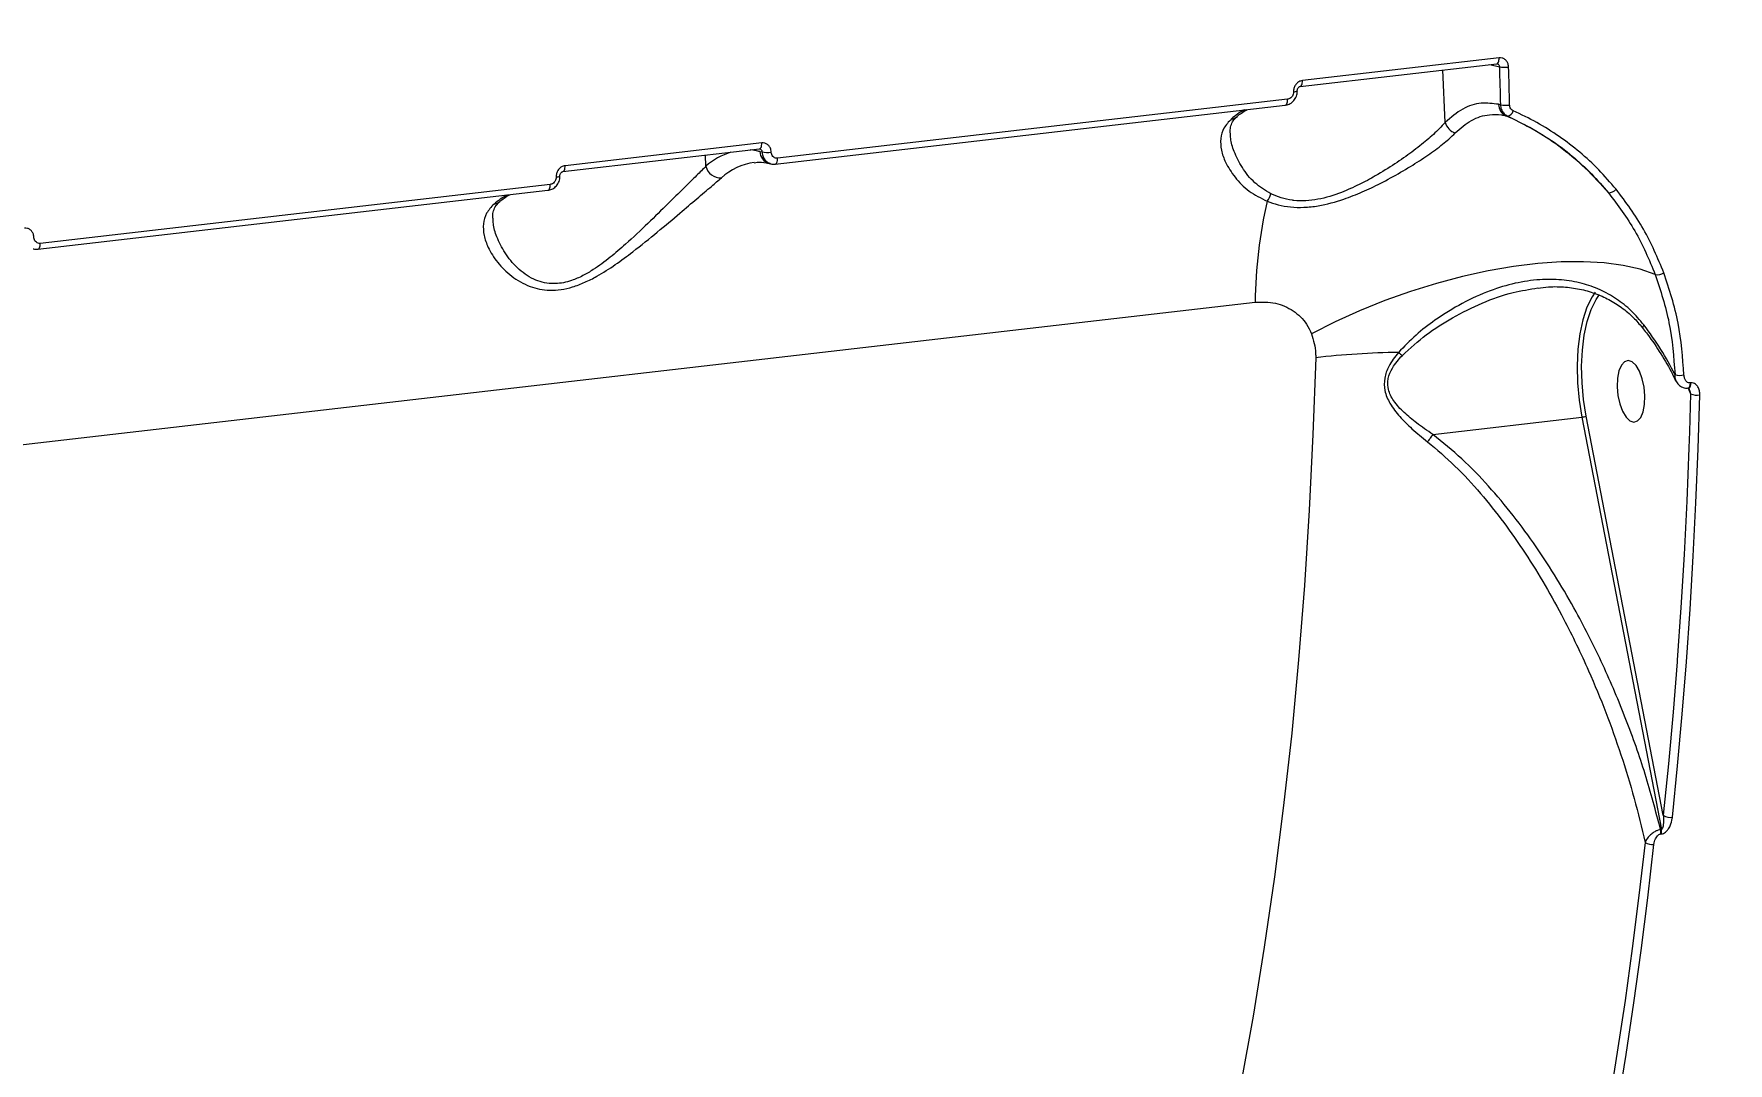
# Model space of a CAD drawing. Header units: millimetres. Extents: x -7447 to 8662, y -5576 to 6370.
# Drawn here: x 3168.7 to 3415.1, y -2129.2 to -1979.7 of the extents above; entities that cross this region are included whole.
import ezdxf

# ---------------------------------------------------------------- set-up
doc = ezdxf.new("R2010")
doc.units = ezdxf.units.MM
doc.layers.add('DiKom', color=7, linetype='Continuous')
doc.layers.add('DIKOM_ОБЪЕКТ', color=7, linetype='Continuous')
doc.styles.add('style1', font='arial.ttf', dxfattribs={"width": 0.8})
doc.dimstyles.new('1-50', dxfattribs={"dimtxt": 300, "dimasz": 200, "dimexe": 100, "dimexo": 0, "dimgap": 100, "dimtad": 1, "dimdec": 0, "dimtxsty": 'style1', "dimcen": 0, "dimclrd": 7, "dimclre": 7, "dimadec": 1, "dimazin": 2, "dimtfac": 1, "dimtdec": 0, "dimtmove": 1, "dimatfit": 3, "dimfxl": 0, "dimlwd": 25, "dimlwe": 18, "dimarcsym": 0})

# ---------------------------------------------------------------- blocks, each defined once
blk = doc.blocks.new('*D10')
at = {"color": 7, "linetype": 'Continuous', "lineweight": 18, "transparency": 16777216}
for p, q in [((-5489.75, 240.8), (-5489.75, 4573.49)), ((4778.18, -2126.78), (4778.18, 4573.49))]:
    blk.add_line(p, q, dxfattribs=at)
at = {"color": 7, "linetype": 'Continuous', "lineweight": 25, "transparency": 16777216}
blk.add_line((4578.18, 4473.49), (-5289.75, 4473.49), dxfattribs=at)
at = {"color": 7, "linetype": 'Continuous', "transparency": 16777216}
for points in [[(-5289.75, 4506.82), (-5289.75, 4440.16), (-5489.75, 4473.49)], [(4578.18, 4506.82), (4578.18, 4440.16), (4778.18, 4473.49)]]:
    blk.add_solid(points, dxfattribs=at)
at = {"layer": 'Defpoints', "color": 0, "linetype": 'Continuous', "transparency": 16777216}
for p in [(-5489.75, 4473.49), (-5489.75, 240.8), (4778.18, -2126.78)]:
    blk.add_point(p, dxfattribs=at)
at = {"color": 0, "linetype": 'Continuous', "lineweight": 15, "transparency": 16777216, "insert": (-777.31, 4726.76), "char_height": 300, "attachment_point": 5, "style": 'style1'}
blk.add_mtext('10300', dxfattribs=at)
blk = doc.blocks.new('*D11')
at = {"color": 7, "linetype": 'Continuous', "lineweight": 18, "transparency": 16777216}
for p, q in [((2045.4, 3512.26), (7772.09, 3512.26)), ((-1858.48, -4091.08), (7772.09, -4091.08))]:
    blk.add_line(p, q, dxfattribs=at)
at = {"color": 7, "linetype": 'Continuous', "lineweight": 25, "transparency": 16777216}
blk.add_line((7672.09, -3891.08), (7672.09, 3312.26), dxfattribs=at)
at = {"color": 7, "linetype": 'Continuous', "transparency": 16777216}
for points in [[(7638.76, 3312.26), (7705.42, 3312.26), (7672.09, 3512.26)], [(7638.76, -3891.08), (7705.42, -3891.08), (7672.09, -4091.08)]]:
    blk.add_solid(points, dxfattribs=at)
at = {"layer": 'Defpoints', "color": 0, "linetype": 'Continuous', "transparency": 16777216}
for p in [(2045.4, 3512.26), (7672.09, 3512.26), (-1858.48, -4091.08)]:
    blk.add_point(p, dxfattribs=at)
at = {"color": 0, "linetype": 'Continuous', "lineweight": 15, "transparency": 16777216, "insert": (7418.92, 3.22), "char_height": 300, "attachment_point": 5, "rotation": 90, "style": 'style1'}
blk.add_mtext('7600', dxfattribs=at)
blk = doc.blocks.new('*D12')
at = {"layer": 'Defpoints', "color": 0, "transparency": 16777216}
for p in [(-7446.93, 5919.72), (-7446.93, 736.93), (6905.53, -2412.68)]:
    blk.add_point(p, dxfattribs=at)
at = {"layer": 'DiKom', "color": 7, "lineweight": 18, "transparency": 16777216}
for p, q in [((-7446.93, 736.93), (-7446.93, 6019.72)), ((6905.53, -2412.68), (6905.53, 6019.72))]:
    blk.add_line(p, q, dxfattribs=at)
at = {"layer": 'DiKom', "color": 7, "lineweight": 25, "transparency": 16777216}
blk.add_line((6705.53, 5919.72), (-7246.93, 5919.72), dxfattribs=at)
at = {"layer": 'DiKom', "color": 7, "transparency": 16777216}
for points in [[(-7246.93, 5953.05), (-7246.93, 5886.39), (-7446.93, 5919.72)], [(6705.53, 5953.05), (6705.53, 5886.39), (6905.53, 5919.72)]]:
    blk.add_solid(points, dxfattribs=at)
at = {"layer": 'DiKom', "color": 0, "transparency": 16777216, "insert": (-918.31, 6173), "char_height": 300, "attachment_point": 5, "style": 'style1'}
blk.add_mtext('14300', dxfattribs=at)
blk = doc.blocks.new('*D13')
at = {"layer": 'Defpoints', "color": 0, "transparency": 16777216}
for p in [(2049.72, 5594.27), (-1141.86, -5576.35), (8561.69, -5576.35)]:
    blk.add_point(p, dxfattribs=at)
at = {"layer": 'DiKom', "color": 7, "lineweight": 18, "transparency": 16777216}
for p, q in [((2049.72, 5594.27), (8661.69, 5594.27)), ((-1141.86, -5576.35), (8661.69, -5576.35))]:
    blk.add_line(p, q, dxfattribs=at)
at = {"layer": 'DiKom', "color": 7, "lineweight": 25, "transparency": 16777216}
blk.add_line((8561.69, 5394.27), (8561.69, -5376.35), dxfattribs=at)
at = {"layer": 'DiKom', "color": 7, "transparency": 16777216}
for points in [[(8528.35, 5394.27), (8595.02, 5394.27), (8561.69, 5594.27)], [(8528.35, -5376.35), (8595.02, -5376.35), (8561.69, -5576.35)]]:
    blk.add_solid(points, dxfattribs=at)
at = {"layer": 'DiKom', "color": 0, "transparency": 16777216, "insert": (8308.52, 8.96), "char_height": 300, "attachment_point": 5, "rotation": 90, "style": 'style1'}
blk.add_mtext('11200', dxfattribs=at)

msp = doc.modelspace()

# ---------------------------------------------------------------- linework, layer by layer
at = {"layer": 'DIKOM_ОБЪЕКТ', "color": 7, "linetype": 'Continuous', "lineweight": 15}
for p, q in [((3352.83, -1987.29), (3381.42, -1983.99)), ((3381.76, -1983.14), (3353.16, -1986.44)), ((3373.92, -1992.52), (3373.56, -1984.9)), ((3380.41, -1984.11), (3381.8, -1984.43)), ((3276.52, -1998.57), (3350.67, -1990.02)), ((3351.01, -1989.16), (3276.85, -1997.72)), ((3381.95, -1989.96), (3381.68, -1989.89)), ((3382.75, -1991.55), (3382.99, -1991.6)), ((3245.62, -1999.67), (3274.21, -1996.37)), ((3274.54, -1995.51), (3245.95, -1998.81)), ((3266.43, -1998.9), (3266.35, -1997.28)), ((3273.2, -1996.48), (3274.27, -1996.73)), ((3274.27, -1996.73), (3274.59, -1996.8)), ((3275.62, -1998.47), (3275.91, -1998.54)), ((3276.45, -1998.57), (3276.52, -1998.57)), ((3169.3, -2010.95), (3243.46, -2002.39)), ((3243.79, -2001.54), (3169.64, -2010.1)), ((3169.24, -2010.94), (3169.3, -2010.95)), ((3033.59, -2054.74), (3346.3, -2018.65)), ((3409.24, -2031.12), (3409.32, -2031.11)), ((3409.27, -2031.12), (3409.6, -2031.96)), ((3409.31, -2031.12), (3409.32, -2031.11)), ((3409.32, -2031.11), (3409.35, -2031.11)), ((3409.6, -2031.96), (3409.44, -2037.49)), ((3409.66, -2030.37), (3409.58, -2030.38)), ((3372.12, -2037.86), (3393.78, -2035.35)), ((3393.78, -2035.35), (3405.35, -2095.28)), ((3405.63, -2093.19), (3394.43, -2035.19)), ((3405.35, -2095.28), (3405.25, -2095.29)), ((3405.28, -2095.92), (3405.38, -2095.91))]:
    msp.add_line(p, q, dxfattribs=at)
at = {"layer": 'DIKOM_ОБЪЕКТ', "color": 7, "linetype": 'Continuous', "lineweight": 15, "flags": 128}
for points in [[(3381.42, -1983.99), (3381.44, -1983.99), (3381.52, -1983.96), (3381.59, -1983.89), (3381.65, -1983.78), (3381.7, -1983.65), (3381.73, -1983.5), (3381.75, -1983.32), (3381.76, -1983.14)], [(3381.8, -1984.43), (3381.82, -1985.12), (3381.84, -1985.81), (3381.86, -1986.5), (3381.88, -1987.19), (3381.9, -1987.88), (3381.92, -1988.58), (3381.93, -1989.27), (3381.95, -1989.96)], [(3383.29, -1990.01), (3383.28, -1989.31), (3383.26, -1988.62), (3383.24, -1987.93), (3383.22, -1987.24), (3383.2, -1986.54), (3383.18, -1985.85), (3383.16, -1985.16), (3383.14, -1984.46)], [(3352.83, -1987.29), (3352.85, -1987.29), (3352.93, -1987.26), (3353, -1987.19), (3353.06, -1987.08), (3353.11, -1986.95), (3353.14, -1986.8), (3353.16, -1986.62), (3353.16, -1986.44)], [(3350.67, -1990.02), (3350.69, -1990.01), (3350.77, -1989.98), (3350.84, -1989.91), (3350.9, -1989.81), (3350.95, -1989.68), (3350.99, -1989.52), (3351, -1989.35), (3351.01, -1989.16)], [(3274.27, -1996.73), (3273.24, -1996.56), (3272.85, -1996.53)], [(3274.21, -1996.37), (3274.23, -1996.37), (3274.3, -1996.33), (3274.38, -1996.26), (3274.44, -1996.16), (3274.49, -1996.03), (3274.52, -1995.87), (3274.54, -1995.7), (3274.54, -1995.51)], [(3276.52, -1998.57), (3276.53, -1998.57), (3276.61, -1998.54), (3276.68, -1998.47), (3276.75, -1998.37), (3276.8, -1998.23), (3276.83, -1998.08), (3276.85, -1997.91), (3276.85, -1997.72)], [(3245.61, -1999.67), (3245.63, -1999.67), (3245.71, -1999.63), (3245.79, -1999.56), (3245.85, -1999.46), (3245.9, -1999.33), (3245.93, -1999.17), (3245.95, -1999), (3245.95, -1998.81)], [(3243.46, -2002.39), (3243.48, -2002.39), (3243.56, -2002.35), (3243.63, -2002.28), (3243.69, -2002.18), (3243.74, -2002.05), (3243.77, -2001.9), (3243.79, -2001.72), (3243.79, -2001.54)], [(3169.3, -2010.95), (3169.32, -2010.95), (3169.4, -2010.91), (3169.47, -2010.84), (3169.53, -2010.74), (3169.58, -2010.61), (3169.62, -2010.45), (3169.63, -2010.28), (3169.64, -2010.1)], [(3404.47, -2014.63), (3402.28, -2013.87), (3399.78, -2013.3), (3397.02, -2012.93), (3394.01, -2012.76), (3390.79, -2012.79), (3387.39, -2013.03), (3383.85, -2013.46), (3380.19, -2014.09), (3376.45, -2014.91), (3372.67, -2015.92), (3368.89, -2017.09), (3365.15, -2018.42), (3361.48, -2019.91), (3357.91, -2021.52), (3354.49, -2023.25)], [(3395.74, -2017.17), (3395.28, -2017.87), (3394.54, -2019.39), (3393.94, -2021.19), (3393.49, -2023.25), (3393.21, -2025.49), (3393.09, -2027.88), (3393.15, -2030.36), (3393.38, -2032.87), (3393.78, -2035.35)], [(3394.43, -2035.19), (3394.05, -2032.79), (3393.82, -2030.35), (3393.76, -2027.95), (3393.87, -2025.63), (3394.15, -2023.45), (3394.58, -2021.46), (3395.17, -2019.71), (3395.88, -2018.24), (3396.36, -2017.52)], [(3355.09, -2026.72), (3354.7, -2037.85), (3354.16, -2048.88), (3353.47, -2059.8), (3352.61, -2070.6), (3351.6, -2081.26), (3350.43, -2091.78), (3349.1, -2102.15), (3347.62, -2112.35), (3345.99, -2122.38), (3344.21, -2132.23)], [(3402.58, -2029.77), (3402.18, -2028.69), (3401.68, -2027.85), (3401.12, -2027.31), (3400.55, -2027.12), (3400, -2027.3), (3399.54, -2027.82), (3399.19, -2028.64), (3398.98, -2029.71), (3398.93, -2030.93), (3399.04, -2032.2), (3399.31, -2033.43), (3399.71, -2034.5), (3400.22, -2035.35), (3400.78, -2035.88), (3401.35, -2036.08), (3401.89, -2035.9), (3402.36, -2035.38), (3402.71, -2034.56), (3402.92, -2033.49), (3402.97, -2032.27), (3402.85, -2031), (3402.58, -2029.77)], [(3406.97, -2093.5), (3407.71, -2086.02), (3408.39, -2078.49), (3408.99, -2070.89), (3409.53, -2063.24), (3409.99, -2055.53), (3410.38, -2047.78), (3410.7, -2039.97), (3410.95, -2032.12)], [(3409.24, -2031.12), (3409.29, -2031.11), (3409.41, -2031.02), (3409.49, -2030.86), (3409.55, -2030.64), (3409.58, -2030.38)], [(3409.35, -2031.11), (3409.37, -2031.1), (3409.48, -2031.01), (3409.57, -2030.85), (3409.63, -2030.63), (3409.66, -2030.37)], [(3409.44, -2037.49), (3409.36, -2039.79), (3409.04, -2047.58), (3408.65, -2055.32), (3408.19, -2063.01), (3407.66, -2070.64), (3407.64, -2070.9)], [(3407.64, -2070.9), (3407.05, -2078.22), (3406.38, -2085.74), (3405.63, -2093.19)], [(3402.99, -2097.15), (3402.09, -2104.88), (3401.12, -2112.54), (3400.07, -2120.13), (3398.95, -2127.62), (3397.75, -2135.03), (3396.47, -2142.36), (3395.12, -2149.59), (3393.7, -2156.72)], [(3394.98, -2157.13), (3396.4, -2149.98), (3397.76, -2142.74), (3399.03, -2135.4), (3400.24, -2127.97), (3401.36, -2120.46), (3402.41, -2112.86), (3403.39, -2105.18), (3404.28, -2097.43)]]:
    msp.add_lwpolyline(points, dxfattribs=at)
at = {"layer": 'DIKOM_ОБЪЕКТ', "color": 7, "linetype": 'Continuous', "lineweight": 15}
for centre, radius, start, end in [((3382.58, -1980.4), 4.11, 259.0274, 277.8337), ((3351.94, -1987.31), 0.767, 264.9514, 309.0914), ((3383.54, -1989.87), 1.86, 180.8756, 244.6471), ((3382.76, -1986.18), 3.86, 257.8562, 277.8958), ((3349.54, -1999.65), 10.16, 118.2733, 131.2668), ((3342.67, -1990.48), 1.55, 276.1276, 310.2311), ((3376.13, -1991.89), 2.3, 195.9548, 250.9304), ((3382.82, -1990.61), 1.01, 279.9372, 347.4496), ((3272.98, -2006.24), 9.84, 107.3356, 131.779), ((3276.1, -1996.72), 1.82, 180.4877, 254.6696), ((3275.37, -1992.77), 4.11, 259.0452, 277.8332), ((3244.72, -1999.68), 0.771, 265.0487, 308.9585), ((3268.54, -1998.4), 2.18, 193.3484, 273.6332), ((3274.62, -2007.06), 8.79, 97.6092, 132.4576), ((3397.68, -2001.34), 1.4, 269.0443, 320.9236), ((3242.33, -2012.03), 10.16, 118.2733, 131.2668), ((3235.46, -2002.85), 1.55, 276.1264, 310.2323), ((3413.06, -2019.12), 66.76, 166.8843, 179.5999), ((3345.72, -2002.14), 2.95, 321.8321, 345.1606), ((3404.77, -2012.84), 1.82, 260.774, 301.8343), ((3368.96, -2149.75), 123.82, 90.8463, 96.4327), ((3374.47, -2017.18), 11.44, 230.0835, 233.6407), ((3408.12, -2026.76), 2.52, 251.8405, 281.955), ((3410.57, -2029.55), 2.6, 248.2633, 278.3366), ((3393.58, -2033.17), 2.19, 275.3436, 292.9167), ((3406.69, -2091.63), 1.89, 235.9663, 278.3606), ((3403.13, -2095.71), 2.16, 354.3007, 11.1398), ((3403.22, -2095.7), 2.17, 354.3575, 11.1028), ((3404.02, -2095.51), 1.94, 237.6935, 277.7369)]:
    msp.add_arc(centre, radius, start, end, dxfattribs=at)
for points, knots in [([(3470.61, -2019.45), (3470.9, -2013.31), (3471.48, -2001.03), (3471.83, -1982.25), (3471.77, -1963.25), (3471.26, -1943.36), (3470.24, -1922.68), (3468.65, -1901.29), (3466.5, -1879.7), (3463.79, -1858), (3460.49, -1836.25), (3456.71, -1815.17), (3452.5, -1794.81), (3447.9, -1775.21), (3442.78, -1755.82), (3437.14, -1736.73), (3430.98, -1718.01), (3424.3, -1699.68), (3417.08, -1681.84), (3409.32, -1664.5), (3401.1, -1647.94), (3392.64, -1632.55), (3384.02, -1618.38), (3375.31, -1605.42), (3366.27, -1593.29), (3356.92, -1582.05), (3347.28, -1571.76), (3337.64, -1562.71), (3328.03, -1554.86), (3318.49, -1548.18), (3308.81, -1542.47), (3299.03, -1537.92), (3291.78, -1535.1), (3287.84, -1534.18), (3287.18, -1534.02)], [0, 0, 0, 0, 0.029061, 0.058122, 0.087472, 0.116822, 0.149268, 0.181739, 0.214184, 0.247586, 0.281016, 0.314417, 0.345842, 0.377291, 0.408716, 0.441048, 0.473405, 0.505737, 0.539238, 0.572739, 0.606721, 0.640703, 0.67262, 0.704562, 0.736479, 0.769326, 0.8022, 0.835047, 0.866387, 0.897749, 0.929089, 0.961274, 0.993483, 1, 1, 1, 1]), ([(3381.42, -1984), (3381.43, -1983.99), (3381.45, -1983.99), (3381.47, -1984), (3381.48, -1984)], [0, 0, 0, 0, 0.126112, 1, 1, 1, 1]), ([(3381.48, -1984), (3381.49, -1984), (3381.55, -1984), (3381.64, -1984.06), (3381.74, -1984.17), (3381.79, -1984.3), (3381.8, -1984.39), (3381.8, -1984.43)], [0, 0, 0, 0, 0.032674, 0.296304, 0.560371, 0.825355, 1, 1, 1, 1]), ([(3383.14, -1984.46), (3383.13, -1984.36), (3383.11, -1984.08), (3382.93, -1983.68), (3382.62, -1983.34), (3382.21, -1983.13), (3381.91, -1983.14), (3381.76, -1983.14)], [0, 0, 0, 0, 0.141853, 0.356789, 0.571342, 0.785766, 1, 1, 1, 1]), ([(3350.67, -1990), (3350.86, -1989.97), (3351.27, -1989.9), (3351.83, -1989.5), (3352.25, -1988.9), (3352.44, -1988.33), (3352.41, -1987.99), (3352.4, -1987.91)], [0, 0, 0, 0, 0.190842, 0.422037, 0.66368, 0.915546, 1, 1, 1, 1]), ([(3353.16, -1986.44), (3353.07, -1986.46), (3352.82, -1986.5), (3352.45, -1986.72), (3352.12, -1987.1), (3351.9, -1987.57), (3351.88, -1987.91), (3351.87, -1988.07)], [0, 0, 0, 0, 0.14063, 0.355062, 0.569909, 0.784927, 1, 1, 1, 1]), ([(3352.42, -1987.9), (3352.42, -1987.89), (3352.42, -1987.84), (3352.44, -1987.72), (3352.49, -1987.57), (3352.58, -1987.44), (3352.68, -1987.35), (3352.78, -1987.3), (3352.81, -1987.3), (3352.83, -1987.3)], [0, 0, 0, 0, 0.027827, 0.183595, 0.344769, 0.506042, 0.675767, 0.862195, 1, 1, 1, 1]), ([(3351.87, -1988.07), (3351.86, -1988.19), (3351.85, -1988.41), (3351.71, -1988.72), (3351.49, -1988.97), (3351.24, -1989.12), (3351.07, -1989.15), (3351.01, -1989.16)], [0, 0, 0, 0, 0.215112, 0.430181, 0.644996, 0.859487, 1, 1, 1, 1]), ([(3381.68, -1989.89), (3380.84, -1989.79), (3379.06, -1989.56), (3376.41, -1990.38), (3374.76, -1991.8), (3373.92, -1992.52)], [0, 0, 0, 0, 0.306976, 0.648474, 1, 1, 1, 1]), ([(3381.95, -1989.96), (3381.96, -1990.01), (3381.97, -1990.29), (3382.11, -1990.77), (3382.47, -1991.3), (3382.82, -1991.5), (3382.99, -1991.6)], [0, 0, 0, 0, 0.0819, 0.388044, 0.69399, 1, 1, 1, 1]), ([(3383.8, -1990.83), (3383.72, -1990.78), (3383.54, -1990.68), (3383.37, -1990.41), (3383.3, -1990.17), (3383.3, -1990.04), (3383.29, -1990.01)], [0, 0, 0, 0, 0.305672, 0.611711, 0.918044, 1, 1, 1, 1]), ([(3342.84, -1992.01), (3342.43, -1992.45), (3341.62, -1993.31), (3341.21, -1994.86), (3341.31, -1996.55), (3341.97, -1998.45), (3343.27, -2000.5), (3345.22, -2002.56), (3347.12, -2003.51), (3348.04, -2003.97)], [0, 0, 0, 0, 0.131662, 0.26349, 0.395143, 0.526874, 0.688301, 0.849539, 1, 1, 1, 1]), ([(3342.66, -1994.02), (3342.67, -1993.74), (3342.68, -1993.14), (3342.97, -1992.48), (3343.29, -1991.98), (3343.63, -1991.71), (3343.71, -1991.65)], [0, 0, 0, 0, 0.303316, 0.631902, 0.911243, 1, 1, 1, 1]), ([(3343.68, -1991.65), (3343.88, -1991.48), (3344.36, -1991.08), (3344.84, -1990.81), (3345.11, -1990.66)], [0, 0, 0, 0, 0.431734, 1, 1, 1, 1]), ([(3373.92, -1992.52), (3373.64, -1992.83), (3372.91, -1993.65), (3371.32, -1995.08), (3369.15, -1996.8), (3366.62, -1998.57), (3364.03, -2000.18), (3361.41, -2001.59), (3358.63, -2002.85), (3355.97, -2003.67), (3353.63, -2003.95), (3352.41, -2003.92), (3351.2, -2003.77), (3350.01, -2003.52), (3349.06, -2003.11), (3348.57, -2002.9)], [0, 0, 0, 0, 0.065389, 0.170366, 0.277942, 0.381812, 0.48841, 0.569566, 0.652797, 0.760422, 0.815162, 0.871888, 0.880049, 0.939199, 1, 1, 1, 1]), ([(3375.38, -1994.06), (3376.15, -1993.38), (3377.71, -1992.02), (3380.02, -1991.34), (3381.73, -1991.34), (3382.53, -1991.5), (3382.75, -1991.55)], [0, 0, 0, 0, 0.3415, 0.692994, 0.918006, 1, 1, 1, 1]), ([(3397.66, -2002.75), (3396.55, -2001.52), (3394.32, -1999.04), (3390.61, -1996.01), (3386.76, -1993.45), (3384.09, -1992.18), (3382.75, -1991.55)], [0, 0, 0, 0, 0.259853, 0.522836, 0.760227, 1, 1, 1, 1]), ([(3382.99, -1991.6), (3385.17, -1992.69), (3388.48, -1994.35), (3392.42, -1997.38), (3395.2, -1999.91), (3396.85, -2001.81), (3397.66, -2002.75)], [0, 0, 0, 0, 0.395169, 0.59867, 0.802168, 1, 1, 1, 1]), ([(3398.77, -2002.23), (3397.94, -2001.27), (3396.29, -1999.36), (3393.51, -1996.81), (3390.5, -1994.51), (3387.27, -1992.47), (3384.96, -1991.38), (3383.8, -1990.83)], [0, 0, 0, 0, 0.197834, 0.395499, 0.593166, 0.796588, 1, 1, 1, 1]), ([(3348.57, -2002.9), (3347.75, -2002.39), (3346.04, -2001.32), (3344.33, -1999.1), (3343.23, -1996.89), (3342.71, -1995.19), (3342.71, -1994.33), (3342.72, -1994.08)], [0, 0, 0, 0, 0.222061, 0.466628, 0.711537, 0.913451, 1, 1, 1, 1]), ([(3348.04, -2003.97), (3348.56, -2004.15), (3349.6, -2004.52), (3351.41, -2004.84), (3353.38, -2004.91), (3355.99, -2004.63), (3358.9, -2003.83), (3361.92, -2002.63), (3364.7, -2001.31), (3367.52, -1999.76), (3370.23, -1998.1), (3372.58, -1996.47), (3374.29, -1995.12), (3375.08, -1994.35), (3375.38, -1994.06)], [0, 0, 0, 0, 0.060368, 0.122047, 0.182587, 0.245202, 0.354865, 0.435815, 0.519103, 0.621342, 0.726598, 0.829722, 0.935578, 1, 1, 1, 1]), ([(3274.21, -1996.37), (3274.21, -1996.37), (3274.24, -1996.36), (3274.26, -1996.37), (3274.27, -1996.38)], [0, 0, 0, 0, 0.126632, 1, 1, 1, 1]), ([(3274.27, -1996.37), (3274.28, -1996.37), (3274.33, -1996.38), (3274.42, -1996.43), (3274.53, -1996.54), (3274.58, -1996.68), (3274.58, -1996.77), (3274.59, -1996.8)], [0, 0, 0, 0, 0.032662, 0.296199, 0.560498, 0.824995, 1, 1, 1, 1]), ([(3275.93, -1996.84), (3275.92, -1996.73), (3275.89, -1996.46), (3275.72, -1996.06), (3275.4, -1995.72), (3274.99, -1995.51), (3274.69, -1995.51), (3274.54, -1995.51)], [0, 0, 0, 0, 0.141857, 0.356799, 0.571358, 0.785787, 1, 1, 1, 1]), ([(3274.59, -1996.8), (3274.6, -1996.95), (3274.64, -1997.31), (3274.87, -1997.84), (3275.29, -1998.31), (3275.66, -1998.45), (3275.84, -1998.52)], [0, 0, 0, 0, 0.181456, 0.456312, 0.731015, 1, 1, 1, 1]), ([(3276.85, -1997.72), (3276.75, -1997.72), (3276.55, -1997.73), (3276.28, -1997.59), (3276.07, -1997.36), (3275.95, -1997.09), (3275.93, -1996.91), (3275.93, -1996.84)], [0, 0, 0, 0, 0.214267, 0.428568, 0.643178, 0.85811, 1, 1, 1, 1]), ([(3266.43, -1998.9), (3266, -1999.33), (3265.06, -2000.26), (3263.17, -2002.11), (3260.81, -2004.45), (3258.01, -2007.2), (3255.17, -2009.87), (3252.51, -2012.16), (3250.42, -2013.72), (3248.52, -2014.83), (3246.67, -2015.65), (3245.1, -2015.96), (3243.69, -2015.95), (3242.6, -2015.77), (3240.82, -2015.12), (3238.88, -2013.67), (3237.11, -2011.48), (3236.03, -2009.28), (3235.5, -2007.57), (3235.5, -2006.72), (3235.5, -2006.46)], [0, 0, 0, 0, 0.059336, 0.128603, 0.199749, 0.283909, 0.370282, 0.425592, 0.482032, 0.514865, 0.548572, 0.596828, 0.609681, 0.639788, 0.670898, 0.745223, 0.824408, 0.905771, 0.971411, 1, 1, 1, 1]), ([(3243.46, -2002.37), (3243.64, -2002.34), (3244.06, -2002.27), (3244.61, -2001.87), (3245.03, -2001.28), (3245.23, -2000.7), (3245.19, -2000.36), (3245.19, -2000.28)], [0, 0, 0, 0, 0.190917, 0.422035, 0.663678, 0.915546, 1, 1, 1, 1]), ([(3245.95, -1998.81), (3245.85, -1998.83), (3245.6, -1998.88), (3245.23, -1999.1), (3244.9, -1999.47), (3244.69, -1999.94), (3244.67, -2000.28), (3244.66, -2000.45)], [0, 0, 0, 0, 0.14063, 0.355079, 0.569914, 0.784932, 1, 1, 1, 1]), ([(3245.21, -2000.28), (3245.21, -2000.27), (3245.2, -2000.22), (3245.22, -2000.1), (3245.28, -1999.94), (3245.37, -1999.81), (3245.47, -1999.72), (3245.56, -1999.68), (3245.6, -1999.67), (3245.62, -1999.67)], [0, 0, 0, 0, 0.027698, 0.183451, 0.344636, 0.506019, 0.675756, 0.862108, 1, 1, 1, 1]), ([(3273.44, -1998.38), (3273.59, -1998.35), (3274.15, -1998.25), (3274.88, -1998.32), (3275.47, -1998.44), (3275.62, -1998.47)], [0, 0, 0, 0, 0.214144, 0.803982, 1, 1, 1, 1]), ([(3275.84, -1998.52), (3275.85, -1998.52), (3276.03, -1998.61), (3276.24, -1998.59), (3276.45, -1998.57)], [0, 0, 0, 0, 0.020273, 1, 1, 1, 1]), ([(3235.62, -2004.39), (3235.22, -2004.82), (3234.41, -2005.68), (3234, -2007.24), (3234.1, -2008.92), (3234.76, -2010.82), (3236.04, -2012.89), (3238.06, -2014.9), (3240.61, -2016.43), (3243.2, -2017), (3245.36, -2016.86), (3247.08, -2016.47), (3248.83, -2015.79), (3250.93, -2014.72), (3253.28, -2013.21), (3256.23, -2011.02), (3259.41, -2008.44), (3262.51, -2005.81), (3265.14, -2003.59), (3267.21, -2001.83), (3268.22, -2000.97), (3268.68, -2000.57)], [0, 0, 0, 0, 0.055475, 0.111024, 0.166498, 0.222006, 0.290023, 0.357962, 0.422674, 0.477405, 0.505246, 0.533093, 0.562707, 0.592375, 0.640428, 0.688581, 0.760325, 0.832061, 0.890999, 0.949868, 1, 1, 1, 1]), ([(3244.66, -2000.45), (3244.65, -2000.56), (3244.64, -2000.78), (3244.49, -2001.1), (3244.27, -2001.35), (3244.02, -2001.49), (3243.86, -2001.53), (3243.79, -2001.54)], [0, 0, 0, 0, 0.215232, 0.430203, 0.64501, 0.859493, 1, 1, 1, 1]), ([(3397.66, -2002.75), (3399.01, -2004.54), (3401.75, -2008.18), (3403.56, -2012.47), (3404.47, -2014.63)], [0, 0, 0, 0, 0.494173, 1, 1, 1, 1]), ([(3405.72, -2014.38), (3404.81, -2012.22), (3402.97, -2007.84), (3400.18, -2004.11), (3398.77, -2002.23)], [0, 0, 0, 0, 0.494167, 1, 1, 1, 1]), ([(3235.47, -2006.46), (3235.46, -2006.29), (3235.42, -2005.79), (3235.61, -2005.16), (3235.92, -2004.54), (3236.34, -2004.16), (3236.48, -2004.03)], [0, 0, 0, 0, 0.15898, 0.476033, 0.815132, 1, 1, 1, 1]), ([(3236.46, -2004.02), (3236.67, -2003.85), (3237.15, -2003.45), (3237.63, -2003.18), (3237.9, -2003.03)], [0, 0, 0, 0, 0.431734, 1, 1, 1, 1]), ([(3168.71, -2009.21), (3168.7, -2009.1), (3168.68, -2008.83), (3168.51, -2008.43), (3168.19, -2008.09), (3167.78, -2007.88), (3167.48, -2007.88), (3167.33, -2007.88)], [0, 0, 0, 0, 0.14186, 0.356695, 0.571348, 0.785681, 1, 1, 1, 1]), ([(3169.64, -2010.1), (3169.54, -2010.1), (3169.34, -2010.1), (3169.06, -2009.96), (3168.85, -2009.73), (3168.74, -2009.47), (3168.72, -2009.28), (3168.71, -2009.21)], [0, 0, 0, 0, 0.214264, 0.42856, 0.643168, 0.858096, 1, 1, 1, 1]), ([(3168.63, -2010.9), (3168.63, -2010.9), (3168.82, -2010.99), (3169.03, -2010.97), (3169.24, -2010.94)], [0, 0, 0, 0, 0.020268, 1, 1, 1, 1]), ([(3404.47, -2014.63), (3405.23, -2016.93), (3406.76, -2021.6), (3407.14, -2026.61), (3407.34, -2029.15)], [0, 0, 0, 0, 0.493736, 1, 1, 1, 1]), ([(3408.64, -2029.22), (3408.45, -2026.69), (3408.07, -2021.56), (3406.51, -2016.8), (3405.72, -2014.38)], [0, 0, 0, 0, 0.493788, 1, 1, 1, 1]), ([(3402.81, -2021.94), (3402.21, -2021.23), (3401, -2019.81), (3398.84, -2018.11), (3396.44, -2016.77), (3393.75, -2015.83), (3390.81, -2015.32), (3387.54, -2015.3), (3384.06, -2015.82), (3380.27, -2016.97), (3376.34, -2018.75), (3372.74, -2020.99), (3369.61, -2023.38), (3367.96, -2025.09), (3367.13, -2025.95)], [0, 0, 0, 0, 0.066887, 0.135573, 0.205539, 0.277115, 0.356056, 0.436729, 0.528016, 0.621258, 0.727996, 0.837101, 0.917983, 1, 1, 1, 1]), ([(3367.69, -2026.39), (3368.82, -2025.35), (3371.08, -2023.28), (3375.07, -2020.8), (3379.29, -2018.68), (3383.48, -2017.19), (3386.21, -2016.77), (3387.41, -2016.58)], [0, 0, 0, 0, 0.199199, 0.39877, 0.613929, 0.828962, 1, 1, 1, 1]), ([(3387.42, -2016.59), (3387.93, -2016.52), (3389.28, -2016.35), (3391.4, -2016.41), (3393.74, -2016.75), (3395.94, -2017.4), (3397.97, -2018.34), (3399.81, -2019.55), (3401.41, -2020.93), (3402.31, -2022.01), (3402.72, -2022.51)], [0, 0, 0, 0, 0.088749, 0.233335, 0.373212, 0.510434, 0.642492, 0.769637, 0.894039, 1, 1, 1, 1]), ([(3346.3, -2018.65), (3347.29, -2018.63), (3349.26, -2018.59), (3351.87, -2019.76), (3353.63, -2021.43), (3354.27, -2022.77), (3354.49, -2023.25)], [0, 0, 0, 0, 0.288559, 0.571623, 0.847031, 1, 1, 1, 1]), ([(3402.75, -2022.48), (3402.73, -2022.47), (3402.64, -2022.41), (3402.68, -2022.22), (3402.76, -2022.03), (3402.8, -2021.95), (3402.81, -2021.94)], [0, 0, 0, 0, 0.178461, 0.689857, 0.943078, 1, 1, 1, 1]), ([(3407.34, -2029.15), (3406.68, -2027.92), (3405.37, -2025.46), (3403.67, -2023.11), (3402.81, -2021.94)], [0, 0, 0, 0, 0.497324, 1, 1, 1, 1]), ([(3354.49, -2023.25), (3354.77, -2024.17), (3355.06, -2025.19), (3355.09, -2026.39), (3355.09, -2026.6), (3355.09, -2026.72)], [0, 0, 0, 0, 0.821738, 0.907856, 1, 1, 1, 1]), ([(3402.7, -2022.51), (3402.91, -2022.77), (3403.86, -2023.96), (3405.29, -2026.16), (3406.65, -2028.42), (3407.27, -2029.74), (3407.42, -2030.06)], [0, 0, 0, 0, 0.110337, 0.494174, 0.878632, 1, 1, 1, 1]), ([(3367.13, -2025.95), (3366.62, -2026.6), (3365.73, -2027.74), (3365.02, -2029.68), (3365.05, -2031.59), (3365.88, -2033.5), (3367.3, -2035.32), (3369.16, -2037.15), (3370.59, -2038.3), (3371.35, -2038.92)], [0, 0, 0, 0, 0.150792, 0.262542, 0.375827, 0.504378, 0.658116, 0.816, 1, 1, 1, 1]), ([(3372.12, -2037.86), (3371.32, -2037.31), (3369.87, -2036.32), (3367.93, -2034.73), (3366.46, -2033.15), (3365.62, -2031.54), (3365.53, -2030.38), (3365.7, -2029.31), (3366.27, -2027.96), (3367.17, -2026.97), (3367.69, -2026.39)], [0, 0, 0, 0, 0.192061, 0.351183, 0.509492, 0.634438, 0.718647, 0.742083, 0.849594, 1, 1, 1, 1]), ([(3407.34, -2029.15), (3407.32, -2029.37), (3407.29, -2029.7), (3407.43, -2029.95), (3407.48, -2030.03)], [0, 0, 0, 0, 0.676338, 1, 1, 1, 1]), ([(3409.58, -2030.38), (3409.52, -2030.39), (3409.37, -2030.39), (3409.14, -2030.3), (3408.89, -2030.07), (3408.7, -2029.7), (3408.66, -2029.38), (3408.64, -2029.22)], [0, 0, 0, 0, 0.103385, 0.262464, 0.461115, 0.728183, 1, 1, 1, 1]), ([(3407.46, -2030.07), (3407.59, -2030.27), (3407.82, -2030.66), (3408.38, -2031.02), (3408.87, -2031.17), (3409.16, -2031.11), (3409.24, -2031.09)], [0, 0, 0, 0, 0.323948, 0.61296, 0.886303, 1, 1, 1, 1]), ([(3409.3, -2031.11), (3409.29, -2031.11), (3409.28, -2031.1), (3409.35, -2031.16), (3409.4, -2031.24), (3409.41, -2031.31), (3409.42, -2031.31)], [0, 0, 0, 0, 0.194826, 0.575631, 0.984943, 1, 1, 1, 1]), ([(3409.41, -2031.31), (3409.44, -2031.39), (3409.53, -2031.6), (3409.58, -2031.83), (3409.6, -2031.96)], [0, 0, 0, 0, 0.37579, 1, 1, 1, 1]), ([(3410.95, -2032.12), (3410.94, -2031.93), (3410.92, -2031.5), (3410.71, -2030.95), (3410.39, -2030.57), (3410.03, -2030.38), (3409.78, -2030.37), (3409.66, -2030.37)], [0, 0, 0, 0, 0.226724, 0.491912, 0.695949, 0.847678, 1, 1, 1, 1]), ([(3372.11, -2037.86), (3372, -2038.04), (3371.79, -2038.36), (3371.52, -2038.72), (3371.38, -2038.89), (3371.35, -2038.92)], [0, 0, 0, 0, 0.499531, 0.907248, 1, 1, 1, 1]), ([(3371.35, -2038.92), (3372.71, -2040.07), (3375.43, -2042.38), (3379.08, -2046.38), (3382.47, -2050.62), (3386.65, -2056.62), (3390.84, -2063.81), (3394.59, -2071.63), (3397.32, -2078.24), (3399.53, -2084.43), (3401.46, -2090.73), (3402.48, -2095.01), (3402.99, -2097.15)], [0, 0, 0, 0, 0.080301, 0.161564, 0.242141, 0.322738, 0.486603, 0.610397, 0.70721, 0.804023, 0.902015, 1, 1, 1, 1]), ([(3405.25, -2095.29), (3404.53, -2092.59), (3403.1, -2087.19), (3400.26, -2079.2), (3396.94, -2071.32), (3392.68, -2062.87), (3388.26, -2055.64), (3383.86, -2049.62), (3380.27, -2045.34), (3376.4, -2041.31), (3373.55, -2039.01), (3372.11, -2037.86)], [0, 0, 0, 0, 0.124577, 0.249157, 0.376418, 0.503668, 0.667724, 0.751087, 0.834426, 0.916783, 1, 1, 1, 1]), ([(3372.11, -2037.86), (3372.11, -2037.86), (3372.11, -2037.86), (3372.11, -2037.86), (3372.12, -2037.86), (3372.12, -2037.86)], [0, 0, 0, 0, 0.296171, 0.674095, 1, 1, 1, 1]), ([(3405.63, -2093.19), (3405.65, -2093.56), (3405.68, -2094.08), (3405.62, -2094.72), (3405.55, -2095.04), (3405.47, -2095.21), (3405.4, -2095.26), (3405.37, -2095.28), (3405.36, -2095.28), (3405.35, -2095.28)], [0, 0, 0, 0, 0.502766, 0.721944, 0.872116, 0.951542, 0.975799, 0.996184, 1, 1, 1, 1]), ([(3405.38, -2095.91), (3405.47, -2095.89), (3405.67, -2095.85), (3406, -2095.63), (3406.35, -2095.26), (3406.74, -2094.58), (3406.91, -2093.96), (3406.96, -2093.55), (3406.97, -2093.5)], [0, 0, 0, 0, 0.092786, 0.206131, 0.369258, 0.57239, 0.947125, 1, 1, 1, 1]), ([(3405.25, -2095.29), (3405.13, -2095.31), (3404.89, -2095.36), (3404.46, -2095.54), (3404, -2095.83), (3403.49, -2096.28), (3403.16, -2096.74), (3403.03, -2097.05), (3402.99, -2097.15)], [0, 0, 0, 0, 0.113254, 0.247087, 0.420419, 0.607362, 0.880091, 1, 1, 1, 1]), ([(3404.28, -2097.43), (3404.33, -2097.16), (3404.41, -2096.78), (3404.67, -2096.33), (3404.88, -2096.09), (3405.09, -2095.96), (3405.22, -2095.94), (3405.28, -2095.92)], [0, 0, 0, 0, 0.437117, 0.62894, 0.790919, 0.906118, 1, 1, 1, 1])]:
    msp.add_open_spline(points, degree=3, knots=knots, dxfattribs=at)

# ---------------------------------------------------------------- dimensions: what is measured, and where the dimension line sits
at = {"color": 7, "linetype": 'Continuous', "lineweight": 15}
for base, p1, p2, angle, text, picture, middle in [((-5489.75, 4473.49), (4778.18, -2126.78), (-5489.75, 240.8), 180, '10300', '*D10', (-777.31, 4473.49)), ((7672.09, 3512.26), (-1858.48, -4091.08), (2045.4, 3512.26), 270, '7600', '*D11', (7672.09, 3.22))]:
    dim = msp.add_linear_dim(base=base, p1=p1, p2=p2, angle=angle, text=text, dimstyle='1-50', dxfattribs=at)
    dim.commit()
    dim.dimension.update_dxf_attribs({"geometry": picture, "text_midpoint": middle, "dimtype": 160})
at = {"layer": 'DiKom'}
for base, p1, p2, angle, text, picture, middle in [((-7446.93, 5919.72), (6905.53, -2412.68), (-7446.93, 736.93), 180, '14300', '*D12', (-918.31, 5919.72)), ((8561.69, -5576.35), (2049.72, 5594.27), (-1141.86, -5576.35), 270, '11200', '*D13', (8561.69, 8.96))]:
    dim = msp.add_linear_dim(base=base, p1=p1, p2=p2, angle=angle, text=text, dimstyle='1-50', dxfattribs=at)
    dim.commit()
    dim.dimension.update_dxf_attribs({"geometry": picture, "text_midpoint": middle, "dimtype": 160})

doc.saveas('drawing.dxf')
